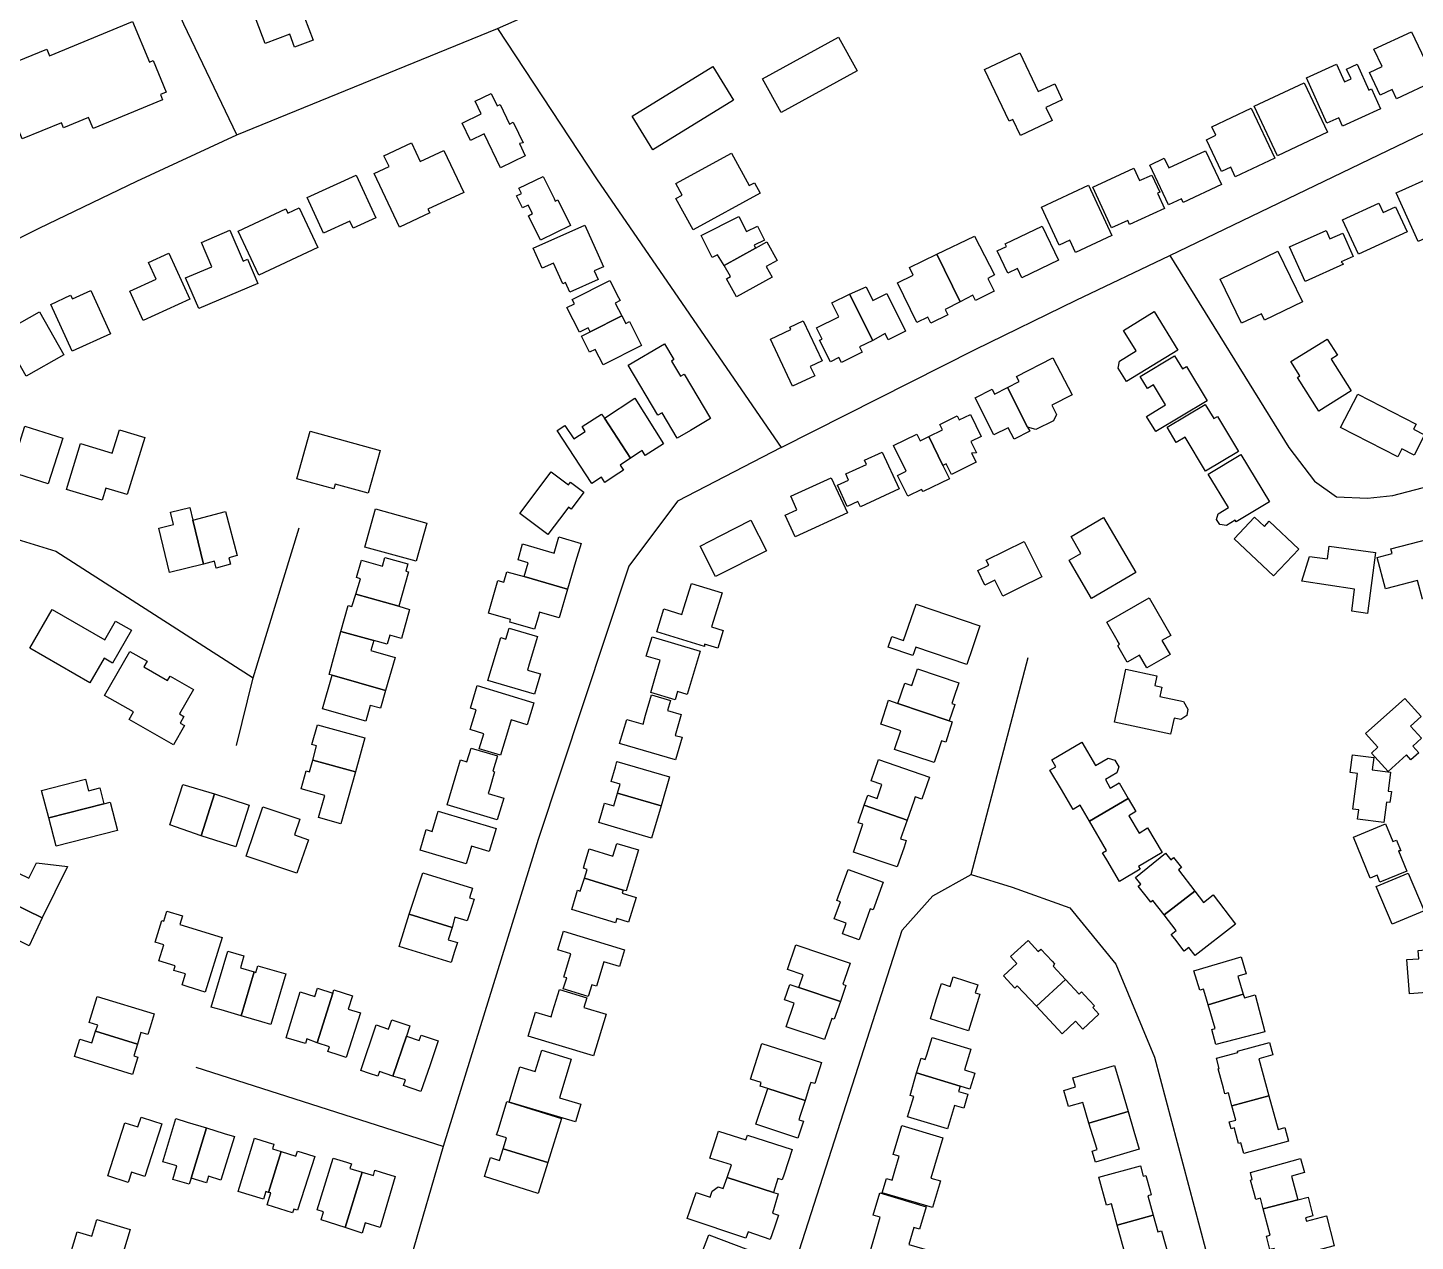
# Model space of a CAD drawing. Header units: metres. Extents: x 553506 to 563855, y 142925 to 150243.
# Drawn here: x 560386.2 to 560707.2, y 148080.7 to 148361.5 of the extents above; entities that cross this region are included whole.
import ezdxf

# ---------------------------------------------------------------- set-up
doc = ezdxf.new("R2010")
doc.units = ezdxf.units.M
doc.layers.add('C-BUILDINGS', color=8, linetype='Continuous')
doc.layers.add('C-ROADS', color=33, linetype='Continuous')

msp = doc.modelspace()

# ---------------------------------------------------------------- linework, layer by layer
at = {"layer": 'C-BUILDINGS'}
for points in [[(560442.501, 148367.0181), (560445.41, 148368.1107), (560444.4267, 148370.7178), (560447.225, 148371.7736), (560452.209, 148358.5843), (560447.9461, 148356.9709), (560446.8257, 148359.941), (560441.132, 148357.8042), (560436.9554, 148368.8705), (560441.205, 148370.4613), (560442.501, 148367.0181)], [(560382.1817, 148353.0133), (560390.6025, 148356.4706), (560391.2227, 148354.9651), (560410.4728, 148362.8789), (560414.3452, 148353.4948), (560415.2081, 148353.8445), (560418.2331, 148346.5264), (560416.8872, 148345.9724), (560417.394, 148344.7416), (560401.3396, 148338.1409), (560400.2809, 148340.7011), (560394.5111, 148338.3171), (560394.0343, 148339.482), (560384.951, 148335.748), (560378.6971, 148350.8788), (560376.5438, 148349.9879), (560373.9577, 148356.2401), (560379.8452, 148358.6611), (560382.1817, 148353.0133)], [(560711.723, 148349.1363), (560702.8558, 148344.9855), (560701.8517, 148347.1356), (560699.0821, 148345.8358), (560696.596, 148351.1115), (560699.5172, 148352.4829), (560697.6376, 148356.4754), (560706.3606, 148360.5438), (560711.723, 148349.1363)], [(560578.0772, 148351.4554), (560560.4893, 148341.8122), (560556.1837, 148349.6133), (560573.7713, 148359.2677), (560578.0772, 148351.4554)], [(560620.0029, 148346.7007), (560623.7986, 148348.5001), (560625.557, 148344.8043), (560621.7544, 148343.0047), (560623.1983, 148339.9779), (560615.8685, 148336.5098), (560614.0881, 148340.2384), (560613.2615, 148339.8452), (560607.5603, 148351.8098), (560615.7163, 148355.6822), (560620.0029, 148346.7007)], [(560549.5214, 148344.697), (560530.8373, 148333.2166), (560526.0509, 148340.9693), (560544.728, 148352.4495), (560549.5214, 148344.697)], [(560690.8061, 148348.9269), (560692.3573, 148349.621), (560691.3281, 148351.9039), (560693.7754, 148353.0044), (560696.4716, 148347.0452), (560697.0852, 148347.3204), (560699.1806, 148342.689), (560690.3636, 148338.7179), (560689.5075, 148340.6055), (560686.7568, 148339.3731), (560682.0103, 148349.8649), (560688.9663, 148352.9875), (560690.8061, 148348.9269)], [(560686.9276, 148337.2637), (560675.3745, 148331.8157), (560669.9472, 148343.288), (560681.4937, 148348.7246), (560686.9276, 148337.2637)], [(560494.7894, 148343.3868), (560495.4781, 148343.72), (560497.6759, 148339.1586), (560498.5228, 148339.5746), (560499.7485, 148337.0419), (560500.8027, 148334.8488), (560499.9419, 148334.655), (560501.3096, 148331.8262), (560495.5586, 148329.0642), (560491.7839, 148336.882), (560488.65, 148335.3817), (560486.7213, 148339.3839), (560491.1292, 148341.5028), (560489.6938, 148344.4853), (560493.4063, 148346.2597), (560494.7894, 148343.3868)], [(560660.1401, 148338.5625), (560669.2267, 148342.8536), (560674.713, 148331.2831), (560665.5712, 148326.968), (560664.5232, 148329.1834), (560662.3807, 148328.1704), (560658.8781, 148335.5513), (560661.0757, 148336.5884), (560660.1401, 148338.5625)], [(560468.6209, 148331.8174), (560474.9876, 148334.7878), (560477.0025, 148330.4877), (560482.501, 148333.0525), (560487.0625, 148323.3227), (560478.8079, 148319.4698), (560479.2048, 148318.6251), (560472.1906, 148315.3452), (560466.3784, 148327.7405), (560469.7893, 148329.3274), (560468.6209, 148331.8174)], [(560537.6452, 148322.7446), (560536.1629, 148325.4362), (560548.9885, 148332.4484), (560553.1248, 148324.9203), (560554.3415, 148325.5816), (560555.6684, 148323.1633), (560540.1621, 148314.6872), (560536.1812, 148321.9419), (560537.6452, 148322.7446)], [(560653.4882, 148321.0249), (560653.0913, 148321.8695), (560650.1425, 148320.4862), (560645.8142, 148329.6778), (560649.1555, 148331.2515), (560650.1966, 148329.0357), (560658.6714, 148332.9961), (560662.3486, 148325.1754), (560653.4882, 148321.0249)], [(560643.4452, 148326.0754), (560646.2571, 148327.3654), (560648.0867, 148323.4047), (560647.5975, 148323.1779), (560649.232, 148319.6452), (560641.1203, 148315.9188), (560640.6854, 148316.8624), (560636.9431, 148315.1426), (560632.594, 148324.5562), (560642.1182, 148328.9388), (560643.4452, 148326.0754)], [(560466.727, 148317.4784), (560461.489, 148315.0776), (560460.7245, 148316.7232), (560454.6592, 148313.9515), (560450.8647, 148322.1805), (560462.1677, 148327.3641), (560466.727, 148317.4784)], [(560507.9663, 148321.9393), (560508.2575, 148321.3473), (560508.884, 148321.6563), (560511.8041, 148315.6817), (560504.8078, 148312.2798), (560502.0224, 148317.9693), (560502.9932, 148318.4448), (560502.0151, 148320.4399), (560500.6447, 148319.7738), (560499.293, 148322.5363), (560500.45, 148323.0956), (560499.838, 148324.3342), (560505.464, 148327.0699), (560507.9663, 148321.9393)], [(560637.0257, 148313.3978), (560628.5843, 148309.4831), (560627.2801, 148312.2916), (560624.8547, 148311.1584), (560620.7486, 148319.9562), (560631.6156, 148324.993), (560637.0257, 148313.3978)], [(560715.0856, 148318.3111), (560716.2346, 148315.776), (560707.8799, 148311.9974), (560702.7888, 148323.2241), (560711.0746, 148326.9672), (560711.9006, 148325.1454), (560714.5271, 148326.3295), (560717.6429, 148319.4707), (560715.0856, 148318.3111)], [(560446.3633, 148318.5784), (560449.023, 148319.819), (560453.352, 148310.5939), (560439.6745, 148304.212), (560434.8817, 148314.4132), (560445.8991, 148319.5656), (560446.3633, 148318.5784)], [(560699.7698, 148318.7222), (560702.6225, 148320.0469), (560705.3215, 148314.2213), (560694.047, 148309.0269), (560690.358, 148317.003), (560698.7727, 148320.8725), (560699.7698, 148318.7222)], [(560518.1607, 148308.913), (560519.3929, 148306.169), (560517.2903, 148305.224), (560518.1843, 148303.2374), (560511.6346, 148300.3058), (560510.6579, 148302.479), (560510.0031, 148302.1803), (560507.8614, 148306.9549), (560505.2552, 148305.7938), (560503.1513, 148310.4806), (560515.0653, 148315.7948), (560518.1607, 148308.913)], [(560552.5, 148314.2715), (560555.0329, 148315.5416), (560556.6436, 148312.3198), (560554.2759, 148311.1327), (560554.5971, 148310.475), (560547.3269, 148306.4412), (560545.7893, 148308.8862), (560544.5709, 148308.2805), (560542.0057, 148313.4092), (560550.7478, 148317.7672), (560552.5, 148314.2715)], [(560616.2198, 148303.5981), (560615.1882, 148305.7362), (560612.9361, 148304.6529), (560610.4466, 148309.8173), (560612.6163, 148310.8535), (560612.3398, 148311.4236), (560620.9083, 148315.5203), (560624.6919, 148307.6473), (560616.2198, 148303.5981)], [(560426.3716, 148311.7989), (560432.995, 148314.6102), (560436.0424, 148307.4709), (560437.0293, 148307.8802), (560439.413, 148302.2894), (560425.766, 148296.4984), (560422.7411, 148303.5939), (560428.7851, 148306.1534), (560426.3716, 148311.7989)], [(560605.2635, 148313.2613), (560609.8585, 148304.2561), (560608.31, 148303.4731), (560609.822, 148300.5042), (560605.5001, 148298.3211), (560604.8671, 148299.559), (560601.9514, 148298.0097), (560596.5092, 148309.0698), (560605.2635, 148313.2613)], [(560687.4472, 148312.6157), (560690.4254, 148313.9555), (560692.8524, 148308.5554), (560690.0464, 148307.2989), (560690.6292, 148306.7718), (560681.701, 148302.775), (560678.1171, 148310.7433), (560686.5832, 148314.5364), (560687.4472, 148312.6157)], [(560414.1286, 148307.1648), (560418.8299, 148309.2928), (560423.6866, 148298.6149), (560412.8986, 148293.7258), (560409.8062, 148300.5187), (560415.8998, 148303.28), (560414.1286, 148307.1648)], [(560557.195, 148311.9029), (560559.5724, 148307.6365), (560557.0437, 148306.233), (560558.4139, 148303.7716), (560550.147, 148299.1946), (560547.8286, 148303.3627), (560548.7565, 148303.8703), (560547.3269, 148306.4412), (560554.5971, 148310.475), (560557.195, 148311.9029)], [(560598.433, 148296.2858), (560599.0454, 148295.0362), (560595.1208, 148293.1104), (560594.4411, 148294.5026), (560591.9211, 148293.2663), (560587.4054, 148302.4187), (560591.0408, 148304.2019), (560590.1747, 148305.9667), (560596.5092, 148309.0698), (560601.9514, 148298.0097), (560598.433, 148296.2858)], [(560681.1355, 148298.0604), (560672.3208, 148293.7889), (560671.603, 148295.2801), (560667.0234, 148293.0667), (560662.0544, 148303.2956), (560675.4491, 148309.7694), (560681.1355, 148298.0604)], [(560515.8653, 148291.9903), (560513.8695, 148290.9819), (560510.9433, 148296.7003), (560512.6846, 148297.5783), (560512.178, 148298.5754), (560520.8623, 148302.9983), (560522.8951, 148299.0216), (560523.2525, 148298.3205), (560522.1308, 148297.7512), (560523.6347, 148294.8153), (560516.3268, 148291.0921), (560515.8653, 148291.9903)], [(560396.5384, 148298.7018), (560400.7773, 148300.6373), (560405.3603, 148290.6633), (560396.5171, 148286.6251), (560391.5369, 148297.4549), (560396.1408, 148299.5687), (560396.5384, 148298.7018)], [(560578.6549, 148287.5981), (560579.2592, 148286.3815), (560574.4399, 148284.0048), (560573.8733, 148285.1335), (560571.9043, 148284.1593), (560569.4201, 148289.1569), (560569.9708, 148289.4301), (560568.6725, 148292.0496), (560573.8361, 148294.5929), (560572.2397, 148297.8041), (560576.3567, 148299.836), (560581.691, 148289.0954), (560578.6549, 148287.5981)], [(560580.1485, 148301.5351), (560581.7164, 148298.3453), (560584.9938, 148299.9503), (560589.2997, 148291.2477), (560585.2651, 148289.2628), (560584.5561, 148290.6987), (560581.691, 148289.0954), (560576.3567, 148299.836), (560580.1485, 148301.5351)], [(560394.5855, 148285.7968), (560385.8404, 148280.8602), (560380.2182, 148290.7573), (560388.9634, 148295.6939), (560394.5855, 148285.7968)], [(560525.4459, 148293.4584), (560526.3629, 148291.6284), (560528.2338, 148287.9138), (560519.3131, 148283.45), (560517.502, 148287.0441), (560516.1802, 148286.3906), (560514.3024, 148290.105), (560516.3268, 148291.0921), (560523.6347, 148294.8153), (560524.5717, 148293.0193), (560525.4459, 148293.4584)], [(560562.5084, 148292.213), (560565.6232, 148293.6571), (560569.9618, 148284.3545), (560567.2465, 148283.101), (560568.2802, 148280.8961), (560563.126, 148278.4978), (560558.0313, 148289.4018), (560562.7856, 148291.6207), (560562.5084, 148292.213)], [(560640.3822, 148279.6229), (560638.5112, 148282.6696), (560638.7534, 148284.3133), (560642.6361, 148286.683), (560639.7265, 148291.4225), (560646.8332, 148295.7629), (560652.2842, 148286.8847), (560640.3822, 148279.6229)], [(560535.7038, 148284.6636), (560535.1614, 148284.3461), (560537.2355, 148280.8382), (560538.0939, 148281.3325), (560544.1762, 148271.0381), (560539.508, 148268.2989), (560536.4257, 148266.4885), (560532.9492, 148272.3678), (560531.9675, 148271.7917), (560525.1465, 148283.3541), (560533.5556, 148288.3027), (560535.7038, 148284.6636)], [(560689.1849, 148285.6796), (560687.7726, 148284.7896), (560692.3851, 148277.4656), (560684.8774, 148272.7564), (560679.9706, 148280.5497), (560680.5329, 148280.9012), (560678.4583, 148284.1976), (560686.8164, 148289.4343), (560689.1849, 148285.6796)], [(560614.9486, 148280.7639), (560623.3981, 148285.0907), (560627.8042, 148276.5359), (560623.1117, 148274.1298), (560624.2205, 148271.9829), (560623.4835, 148270.513), (560619.421, 148268.5272), (560617.5165, 148269.0687), (560612.8687, 148278.1946), (560615.5511, 148279.603), (560614.9486, 148280.7639)], [(560643.5629, 148280.7463), (560651.5361, 148285.5479), (560653.3645, 148282.5221), (560654.2773, 148283.0626), (560659.0475, 148275.1648), (560647.1696, 148268.0262), (560645.0535, 148271.5327), (560649.4657, 148274.1861), (560646.6492, 148278.8506), (560645.2289, 148277.9937), (560643.5629, 148280.7463)], [(560609.8818, 148276.6877), (560612.8687, 148278.1946), (560617.5165, 148269.0687), (560618.008, 148268.1046), (560614.4089, 148266.278), (560613.061, 148268.9182), (560609.7161, 148267.2331), (560605.3588, 148275.7894), (560609.3159, 148277.7941), (560609.8818, 148276.6877)], [(560526.6361, 148275.7321), (560533.3267, 148265.2118), (560529.0626, 148262.5186), (560528.3643, 148263.6098), (560527.9257, 148263.329), (560525.6703, 148261.9006), (560519.6214, 148271.1276), (560526.6361, 148275.7321)], [(560660.5828, 148271.0057), (560661.4611, 148271.534), (560666.3361, 148263.4169), (560658.6915, 148258.837), (560653.9565, 148266.7248), (560651.9254, 148265.5037), (560649.8017, 148269.0323), (560658.606, 148274.3051), (560660.5828, 148271.0057)], [(560707.4195, 148269.7443), (560706.8132, 148268.5678), (560709.3852, 148267.2459), (560706.9794, 148262.5851), (560704.1234, 148264.0428), (560703.1476, 148262.1646), (560689.9038, 148268.9625), (560693.8915, 148276.6891), (560707.4195, 148269.7443)], [(560512.5284, 148266.3425), (560515.1871, 148268.0618), (560514.4676, 148269.1634), (560518.949, 148272.0637), (560519.6214, 148271.1276), (560525.6703, 148261.9006), (560523.2819, 148260.2566), (560524.0604, 148259.0566), (560521.9088, 148257.6649), (560519.7435, 148256.2616), (560518.9653, 148257.4505), (560516.6768, 148255.9654), (560508.6654, 148268.2586), (560510.5017, 148269.4513), (560512.5284, 148266.3425)], [(560597.1958, 148269.6797), (560601.2374, 148271.6648), (560601.7076, 148270.7112), (560604.3104, 148271.9835), (560606.8111, 148266.9085), (560604.401, 148265.7313), (560605.6777, 148263.1334), (560604.5481, 148263.0424), (560605.5999, 148260.9272), (560599.9341, 148258.1233), (560598.7181, 148260.5673), (560597.9195, 148260.175), (560594.6965, 148266.8858), (560597.8301, 148268.3973), (560597.1958, 148269.6797)], [(560390.9606, 148255.9218), (560382.1985, 148258.6867), (560385.5656, 148269.2875), (560394.3277, 148266.5226), (560390.9606, 148255.9218)], [(560405.769, 148263.029), (560407.4245, 148268.4454), (560413.2754, 148266.6693), (560409.2353, 148253.443), (560404.2807, 148254.9466), (560403.4114, 148252.1147), (560395.1466, 148254.6279), (560398.3936, 148265.2695), (560405.769, 148263.029)], [(560464.9776, 148253.771), (560457.3266, 148255.8803), (560457.0121, 148254.7575), (560448.4794, 148257.1176), (560451.5468, 148268.132), (560467.7236, 148263.6623), (560464.9776, 148253.771)], [(560592.6577, 148265.9094), (560594.6965, 148266.8858), (560597.9195, 148260.175), (560599.4294, 148257.0501), (560593.3755, 148254.134), (560592.9841, 148254.578), (560589.8023, 148253.0428), (560587.4486, 148257.8887), (560589.4183, 148258.8407), (560586.5186, 148264.827), (560591.8771, 148267.3987), (560592.6577, 148265.9094)], [(560579.8232, 148261.4122), (560583.8554, 148263.2523), (560587.7779, 148254.738), (560578.8388, 148250.6409), (560578.2767, 148251.8476), (560575.7885, 148250.7124), (560573.5305, 148255.6281), (560576.1081, 148256.8106), (560575.456, 148258.2148), (560580.2736, 148260.4245), (560579.8232, 148261.4122)], [(560673.5161, 148251.788), (560665.8117, 148247.1061), (560665.5464, 148247.543), (560663.5366, 148246.3114), (560662.0193, 148246.5422), (560661.2351, 148247.6975), (560661.5789, 148248.9993), (560663.9802, 148250.4546), (560659.2868, 148258.1322), (560666.8333, 148262.7201), (560673.5161, 148251.788)], [(560511.7799, 148256.291), (560514.8578, 148253.9942), (560511.9047, 148250.062), (560511.2965, 148250.5105), (560510.6856, 148249.7011), (560506.5512, 148244.1961), (560500.0659, 148249.0465), (560507.3346, 148258.7231), (560511.3503, 148255.721), (560511.7799, 148256.291)], [(560562.7324, 148253.0756), (560572.0997, 148257.3419), (560575.8361, 148249.1891), (560563.7532, 148243.6804), (560561.4572, 148248.695), (560564.1728, 148249.9374), (560562.7324, 148253.0756)], [(560419.0411, 148235.3959), (560416.5324, 148245.6573), (560419.9669, 148246.488), (560419.2697, 148249.3378), (560423.689, 148250.4219), (560424.3946, 148247.5279), (560426.895, 148237.3107), (560419.0411, 148235.3959)], [(560434.6965, 148239.3352), (560432.7207, 148238.806), (560433.1168, 148237.3159), (560429.8027, 148236.4332), (560429.3828, 148238.0117), (560426.895, 148237.3107), (560424.3946, 148247.5279), (560431.9654, 148249.5563), (560434.6965, 148239.3352)], [(560478.5539, 148246.8382), (560476.0892, 148238.013), (560464.2276, 148241.3041), (560466.6993, 148250.1296), (560478.5539, 148246.8382)], [(560642.5624, 148235.4045), (560632.2705, 148229.4062), (560629.3605, 148234.3794), (560627.1076, 148238.2378), (560629.854, 148239.8374), (560627.5717, 148243.7395), (560635.1102, 148248.1379), (560642.5624, 148235.4045)], [(560670.0484, 148248.2181), (560672.3246, 148246.0744), (560673.4478, 148247.2671), (560680.2977, 148240.8256), (560674.4171, 148234.6091), (560665.2913, 148243.1831), (560670.0484, 148248.2181)], [(560553.5043, 148247.4892), (560557.1085, 148240.4341), (560545.3548, 148234.4571), (560541.7436, 148241.512), (560546.5263, 148243.9431), (560553.5043, 148247.4892)], [(560501.9872, 148237.6759), (560499.6375, 148238.3705), (560500.7052, 148242.01), (560508.0078, 148239.8675), (560509.1136, 148243.6307), (560514.2076, 148242.1426), (560512.9631, 148237.8966), (560511.0981, 148231.5832), (560501.0582, 148234.5194), (560501.9872, 148237.6759)], [(560620.8029, 148234.4011), (560615.6393, 148231.8578), (560611.7974, 148229.9679), (560609.9761, 148233.6618), (560607.6352, 148232.509), (560605.978, 148235.8741), (560608.5256, 148237.1224), (560607.9733, 148238.2404), (560616.7654, 148242.5667), (560620.8029, 148234.4011)], [(560701.5772, 148240.8571), (560710.5157, 148243.1847), (560713.8335, 148230.5446), (560708.8963, 148229.2548), (560707.7615, 148233.5712), (560700.3068, 148231.635), (560698.402, 148238.8878), (560701.8551, 148239.7973), (560701.5772, 148240.8571)], [(560462.2818, 148234.2203), (560463.4215, 148238.2404), (560468.2882, 148236.8677), (560468.8612, 148238.889), (560474.1577, 148237.4073), (560473.6857, 148235.7341), (560474.3278, 148235.5427), (560472.0868, 148227.6149), (560462.1492, 148230.4096), (560463.1565, 148233.9693), (560462.2818, 148234.2203)], [(560696.122, 148225.9613), (560692.5556, 148226.4396), (560693.1792, 148231.5344), (560681.0065, 148233.3684), (560682.7483, 148239.1437), (560686.9041, 148238.5948), (560687.2889, 148241.4896), (560697.9943, 148240.0771), (560696.122, 148225.9613)], [(560511.0981, 148231.5832), (560509.1751, 148224.8896), (560504.6038, 148226.2047), (560504.282, 148225.0928), (560503.4746, 148222.2962), (560497.7322, 148223.9532), (560497.909, 148224.5597), (560492.8014, 148226.0362), (560494.991, 148233.5952), (560496.3877, 148233.1936), (560497.0816, 148235.5971), (560501.0582, 148234.5194), (560511.0981, 148231.5832)], [(560538.0299, 148227.2496), (560539.7565, 148232.8463), (560546.8433, 148230.6749), (560544.4249, 148222.8305), (560547.1001, 148222.0126), (560545.8375, 148217.8995), (560542.7744, 148218.8277), (560542.7991, 148218.2609), (560531.7312, 148221.6546), (560533.3816, 148227.0041), (560537.5603, 148225.7212), (560538.0299, 148227.2496)], [(560461.2261, 148227.5092), (560462.1492, 148230.4096), (560472.0868, 148227.6149), (560474.5636, 148226.8798), (560472.6981, 148220.1323), (560469.9692, 148220.8818), (560469.3913, 148218.7936), (560466.2744, 148219.6534), (560458.6589, 148221.7416), (560460.3235, 148227.7593), (560461.2261, 148227.5092)], [(560650.6656, 148220.855), (560648.6121, 148219.6778), (560650.4748, 148216.4526), (560645.1109, 148213.3799), (560643.411, 148216.3207), (560640.547, 148214.6841), (560638.396, 148218.4121), (560638.7672, 148218.8355), (560638.2571, 148219.7211), (560635.8471, 148223.9086), (560645.6682, 148229.5359), (560650.6656, 148220.855)], [(560406.5212, 148224.1752), (560410.2301, 148222.0428), (560405.8393, 148214.4485), (560403.8958, 148215.5676), (560400.613, 148209.8778), (560386.6884, 148217.8906), (560391.8684, 148226.8563), (560404.0275, 148219.8568), (560406.5212, 148224.1752)], [(560604.7614, 148217.9945), (560603.4357, 148214.1132), (560591.6638, 148218.1081), (560591.0042, 148216.1731), (560585.288, 148218.109), (560586.1268, 148220.5727), (560588.8473, 148219.645), (560591.7095, 148228.0486), (560606.484, 148223.0458), (560604.7614, 148217.9945)], [(560502.2452, 148214.2107), (560501.8336, 148212.84), (560504.8681, 148211.9331), (560503.4695, 148207.2482), (560492.6589, 148210.4608), (560495.6217, 148220.3479), (560496.8002, 148219.9951), (560497.5661, 148222.5567), (560504.157, 148220.5923), (560502.2452, 148214.2107)], [(560455.9342, 148211.8397), (560458.6589, 148221.7416), (560466.2744, 148219.6534), (560465.6056, 148217.3397), (560471.2206, 148215.7343), (560469.0128, 148208.0858), (560456.6256, 148211.6387), (560455.9342, 148211.8397)], [(560538.7889, 148207.2169), (560536.559, 148207.8818), (560535.9899, 148205.9608), (560530.3309, 148207.6315), (560531.786, 148212.5185), (560532.5575, 148215.1248), (560529.3117, 148216.0807), (560530.6338, 148220.5295), (560541.7684, 148217.2381), (560538.7889, 148207.2169)], [(560413.103, 148213.5513), (560418.5623, 148210.4385), (560419.1261, 148211.4133), (560424.5498, 148208.3216), (560421.3075, 148202.6775), (560422.3184, 148202.097), (560421.4433, 148200.5671), (560422.4825, 148199.9763), (560419.9234, 148195.5111), (560409.6525, 148201.3674), (560410.6669, 148203.1354), (560403.9691, 148206.9553), (560409.8232, 148217.1663), (560413.8589, 148214.866), (560413.103, 148213.5513)], [(560590.7162, 148209.2857), (560592.0424, 148213.1559), (560601.6105, 148209.8824), (560600.3805, 148206.2934), (560599.97, 148205.1119), (560600.6981, 148204.8564), (560599.3905, 148201.0647), (560587.519, 148205.1121), (560589.1334, 148209.8261), (560590.7162, 148209.2857)], [(560646.9668, 148209.2531), (560648.5923, 148208.9144), (560648.1231, 148206.7071), (560653.6264, 148205.5436), (560654.5827, 148203.8038), (560654.3628, 148202.3389), (560652.9516, 148201.4155), (560651.3966, 148201.7341), (560650.6104, 148198.0366), (560637.6545, 148200.77), (560639.1046, 148207.6047), (560640.2559, 148213.0388), (560647.4479, 148211.5275), (560646.9668, 148209.2531)], [(560469.0128, 148208.0858), (560467.7906, 148204.0185), (560465.4493, 148204.6688), (560464.4301, 148201.0419), (560454.4222, 148203.8456), (560456.6256, 148211.6387), (560469.0128, 148208.0858)], [(560501.7472, 148200.1713), (560498.028, 148201.2905), (560497.1853, 148198.5039), (560495.5561, 148193.144), (560490.6227, 148194.637), (560491.6883, 148198.1206), (560488.5969, 148199.0591), (560489.9913, 148203.6549), (560488.6435, 148204.058), (560490.2223, 148209.2383), (560503.3072, 148205.2842), (560501.7472, 148200.1713)], [(560534.2438, 148203.4464), (560537.3761, 148202.5426), (560535.9813, 148197.7354), (560537.5754, 148197.2844), (560536.0601, 148192.0838), (560523.1428, 148195.8204), (560524.7783, 148201.4254), (560528.5523, 148200.3413), (560529.1456, 148202.3855), (560530.5092, 148207.0694), (560534.9255, 148205.7939), (560534.2438, 148203.4464)], [(560695.7057, 148198.1564), (560704.7843, 148206.2872), (560708.5797, 148202.0653), (560706.1315, 148199.8739), (560708.6448, 148197.081), (560706.6185, 148195.2591), (560708.0378, 148193.6896), (560706.1949, 148192.0404), (560705.1593, 148193.1877), (560700.909, 148189.3818), (560697.0916, 148193.6365), (560698.5741, 148194.9628), (560695.7057, 148198.1564)], [(560599.3905, 148201.0647), (560600.0899, 148200.8306), (560598.6153, 148196.121), (560597.5908, 148196.4674), (560597.1946, 148195.2752), (560595.9167, 148191.4287), (560586.7333, 148194.4694), (560588.1775, 148198.8108), (560583.5434, 148200.3465), (560585.3782, 148205.8354), (560587.519, 148205.1121), (560599.3905, 148201.0647)], [(560451.9733, 148195.6331), (560453.2165, 148200.1462), (560464.1818, 148197.1275), (560462.0145, 148189.3022), (560452.1281, 148192.0206), (560453.0384, 148195.3324), (560451.9733, 148195.6331)], [(560488.7653, 148194.7904), (560494.8692, 148192.9778), (560493.8189, 148189.4501), (560494.2282, 148189.3294), (560493.0077, 148185.2065), (560492.7226, 148184.2627), (560496.3214, 148183.1953), (560494.8278, 148178.1958), (560483.2133, 148181.6282), (560486.3201, 148192.0539), (560487.823, 148191.6112), (560488.7653, 148194.7904)], [(560633.2424, 148190.7374), (560636.1742, 148192.443), (560637.7344, 148191.9575), (560638.6132, 148190.4602), (560638.1751, 148189.0441), (560635.5185, 148187.4807), (560636.6626, 148185.5465), (560638.6944, 148186.7453), (560640.8283, 148183.1168), (560631.8558, 148177.8499), (560629.6775, 148181.5549), (560628.0644, 148180.6029), (560625.3621, 148185.193), (560622.7042, 148189.7066), (560624.0222, 148190.4824), (560623.1068, 148192.0342), (560630.0677, 148196.1252), (560633.2424, 148190.7374)], [(560458.6298, 148177.2539), (560453.4882, 148178.6959), (560454.9285, 148183.8385), (560449.4347, 148185.3698), (560450.5923, 148189.4907), (560451.3965, 148189.2598), (560452.1281, 148192.0206), (560462.0145, 148189.3022), (560458.6298, 148177.2539)], [(560521.1653, 148187.066), (560522.1705, 148190.4698), (560522.5311, 148191.6831), (560534.7022, 148188.1124), (560532.7167, 148181.4057), (560522.6833, 148184.3532), (560523.3031, 148186.4427), (560521.1653, 148187.066)], [(560582.69, 148183.1462), (560583.7999, 148186.3307), (560581.2979, 148187.1985), (560583.037, 148192.1724), (560594.8264, 148188.0667), (560593.0493, 148182.9693), (560591.5366, 148183.5007), (560591.19, 148182.5104), (560589.6501, 148178.0993), (560579.7128, 148181.5505), (560580.5275, 148183.891), (560582.69, 148183.1462)], [(560692.7295, 148180.667), (560693.821, 148188.904), (560692.1431, 148189.1298), (560692.6922, 148193.2539), (560697.5922, 148192.6059), (560697.2126, 148189.767), (560701.474, 148189.1991), (560700.9039, 148184.8517), (560701.6903, 148184.7428), (560701.3443, 148182.172), (560700.5583, 148182.2698), (560699.9298, 148177.5533), (560693.8436, 148178.3534), (560694.1267, 148180.477), (560692.7295, 148180.667)], [(560400.2955, 148184.9032), (560402.8612, 148185.5732), (560403.829, 148181.8972), (560391.1151, 148178.673), (560389.4222, 148184.9754), (560399.5815, 148187.6189), (560400.2955, 148184.9032)], [(560426.3192, 148174.5081), (560419.0683, 148177.0085), (560422.0762, 148186.3515), (560429.4217, 148184.1769), (560426.3192, 148174.5081)], [(560434.3481, 148171.9431), (560426.3192, 148174.5081), (560429.4217, 148184.1769), (560437.4576, 148181.612), (560434.3481, 148171.9431)], [(560530.5299, 148173.9804), (560518.3361, 148177.6061), (560518.8486, 148179.325), (560519.6651, 148182.0551), (560521.8105, 148181.4098), (560522.6833, 148184.3532), (560532.7167, 148181.4057), (560530.5299, 148173.9804)], [(560405.3062, 148182.2772), (560406.9785, 148175.7405), (560392.7878, 148172.1252), (560391.1151, 148178.673), (560403.829, 148181.8972), (560405.3062, 148182.2772)], [(560447.909, 148174.6818), (560451.131, 148173.5915), (560448.4935, 148165.8183), (560436.7367, 148169.7805), (560440.6231, 148181.2101), (560449.144, 148178.3376), (560447.909, 148174.6818)], [(560588.1339, 148173.8225), (560589.4693, 148173.3745), (560588.9372, 148171.833), (560587.3809, 148167.2767), (560577.248, 148170.7218), (560579.4381, 148177.1456), (560578.3147, 148177.5222), (560579.7128, 148181.5505), (560589.6501, 148178.0993), (560588.1339, 148173.8225)], [(560643.5494, 148166.7517), (560638.8061, 148163.9544), (560635.8615, 148168.9153), (560634.887, 148170.5655), (560635.8069, 148171.1063), (560631.8558, 148177.8499), (560640.8283, 148183.1168), (560642.5523, 148180.0766), (560640.9392, 148179.1246), (560643.3011, 148175.136), (560645.2781, 148176.2998), (560648.6581, 148170.6067), (560643.1804, 148167.3746), (560643.5494, 148166.7517)], [(560492.9462, 148170.8468), (560488.8812, 148172.0665), (560488.3239, 148170.2126), (560487.6587, 148168.0104), (560476.9884, 148171.2051), (560478.4003, 148175.9127), (560479.7765, 148175.4994), (560481.1758, 148180.1621), (560494.5415, 148176.1723), (560492.9462, 148170.8468)], [(560700.3527, 148177.2215), (560702.0103, 148173.1775), (560702.8526, 148173.5155), (560703.8741, 148171.0321), (560703.3583, 148170.9825), (560705.2585, 148166.334), (560699.0318, 148163.8018), (560698.3958, 148165.3624), (560696.8082, 148164.7117), (560692.925, 148174.1954), (560700.3527, 148177.2215)], [(560514.76, 148166.9875), (560515.1212, 148168.1786), (560516.1239, 148171.4376), (560521.608, 148169.7726), (560522.515, 148172.7393), (560527.5193, 148171.2151), (560524.6205, 148161.7418), (560523.9783, 148161.9332), (560515.0002, 148164.6688), (560515.6281, 148166.7253), (560514.76, 148166.9875)], [(560381.8266, 148166.9524), (560386.463, 148164.6708), (560388.2313, 148168.2654), (560395.4029, 148167.4098), (560389.5383, 148155.5178), (560378.7891, 148160.7917), (560381.8266, 148166.9524)], [(560642.4628, 148164.8368), (560649.4323, 148170.4417), (560650.632, 148168.9656), (560651.2868, 148169.4869), (560653.1415, 148167.1853), (560652.4392, 148166.618), (560656.2293, 148161.6724), (560649.1236, 148156.1744), (560646.4682, 148159.4861), (560646.0589, 148159.1616), (560644.9682, 148160.5076), (560643.0991, 148162.8199), (560643.6991, 148163.3061), (560642.4628, 148164.8368)], [(560488.4352, 148160.1657), (560489.4587, 148159.8526), (560488.3847, 148156.4133), (560487.8829, 148154.7949), (560484.9958, 148155.6841), (560484.3791, 148153.2718), (560474.4536, 148156.3452), (560477.5799, 148165.9257), (560489.1147, 148162.3573), (560488.4352, 148160.1657)], [(560523.7432, 148161.1802), (560526.9334, 148160.2114), (560525.1956, 148154.5253), (560522.4855, 148155.3421), (560522.1941, 148154.3758), (560512.0588, 148157.4537), (560513.0989, 148160.8586), (560513.4158, 148161.9036), (560514.03, 148161.7113), (560515.0002, 148164.6688), (560523.9783, 148161.9332), (560523.7432, 148161.1802)], [(560581.8257, 148157.3531), (560581.1329, 148157.5985), (560580.5736, 148156.0339), (560578.5603, 148150.4394), (560574.7003, 148151.8101), (560575.5877, 148154.2864), (560572.7808, 148155.2894), (560574.2023, 148159.2405), (560573.4247, 148159.5167), (560575.9896, 148166.6979), (560584.1341, 148163.7916), (560581.8257, 148157.3531)], [(560705.5529, 148165.8646), (560709.2584, 148157.1433), (560701.896, 148154.0413), (560698.1908, 148162.7515), (560705.5529, 148165.8646)], [(560660.4232, 148160.8019), (560665.6532, 148154.076), (560656.2812, 148146.8265), (560654.8609, 148148.6519), (560653.7482, 148147.7935), (560651.5555, 148150.6187), (560650.7398, 148151.6617), (560651.9206, 148152.5779), (560649.1236, 148156.1744), (560656.2293, 148161.6724), (560658.2324, 148159.0972), (560660.4232, 148160.8019)], [(560386.5381, 148149.0578), (560375.4964, 148154.5228), (560378.7891, 148160.7917), (560389.5383, 148155.5178), (560386.5381, 148149.0578)], [(560421.3741, 148153.9968), (560431.201, 148150.9425), (560427.2671, 148138.3428), (560423.3069, 148139.5659), (560421.9514, 148139.991), (560422.7393, 148142.5199), (560420.0285, 148143.359), (560420.3531, 148144.382), (560416.5479, 148145.5653), (560417.6919, 148149.2294), (560415.6729, 148149.8564), (560417.2424, 148154.8917), (560417.6729, 148154.7605), (560418.3843, 148157.0532), (560421.9775, 148155.9412), (560421.3741, 148153.9968)], [(560485.6064, 148149.7931), (560484.9708, 148147.7587), (560484.1641, 148145.1625), (560472.1347, 148148.8935), (560474.4536, 148156.3452), (560484.3791, 148153.2718), (560483.4955, 148150.4506), (560485.6064, 148149.7931)], [(560510.2409, 148141.8036), (560511.3453, 148145.3886), (560511.8914, 148147.1531), (560508.8422, 148148.0818), (560510.1821, 148152.4087), (560524.2787, 148148.0746), (560523.0978, 148144.2534), (560519.5119, 148145.3545), (560517.7591, 148139.7013), (560516.7356, 148140.0144), (560515.8974, 148137.3058), (560510.1161, 148139.084), (560510.8904, 148141.6013), (560510.2409, 148141.8036)], [(560565.6289, 148142.3219), (560561.9617, 148143.5651), (560563.9087, 148149.2689), (560576.4577, 148145.02), (560575.1766, 148141.2737), (560574.786, 148140.1262), (560575.5067, 148139.8816), (560574.226, 148136.1241), (560564.6232, 148139.3855), (560565.6289, 148142.3219)], [(560623.7719, 148144.8413), (560623.4519, 148144.3416), (560626.2602, 148141.2796), (560619.5553, 148135.0374), (560615.1087, 148139.7399), (560614.5649, 148139.2443), (560611.9235, 148142.1111), (560615.0158, 148144.9459), (560613.5395, 148146.5469), (560617.638, 148150.2924), (560620.0046, 148147.7175), (560620.6095, 148148.2706), (560623.2073, 148145.458), (560623.7719, 148144.8413)], [(560430.9269, 148134.2055), (560428.676, 148134.8698), (560432.5086, 148147.8002), (560436.2272, 148146.7032), (560435.4117, 148143.9397), (560438.5586, 148143.014), (560435.5485, 148132.8473), (560430.9269, 148134.2055)], [(560658.5151, 148137.9923), (560658.196, 148139.0286), (560657.3649, 148138.78), (560656.0161, 148143.2343), (560666.8965, 148146.513), (560668.082, 148142.5878), (560666.1637, 148142.0047), (560667.4189, 148137.8591), (560659.2953, 148135.4012), (560658.5151, 148137.9923)], [(560711.1728, 148148.2435), (560711.3228, 148146.356), (560716.3371, 148146.7467), (560716.7567, 148141.384), (560714.6994, 148141.2194), (560714.9003, 148138.599), (560705.8479, 148137.8928), (560705.2286, 148145.8426), (560708.0045, 148146.0519), (560707.8532, 148147.9838), (560711.1728, 148148.2435)], [(560438.9616, 148142.8708), (560439.4102, 148144.3985), (560445.8867, 148142.5195), (560442.4772, 148130.8155), (560440.3534, 148131.4392), (560435.5485, 148132.8473), (560438.5586, 148143.014), (560438.9616, 148142.8708)], [(560453.2119, 148139.209), (560456.8044, 148138.1192), (560453.1306, 148126.5962), (560450.7959, 148127.4804), (560450.4723, 148126.4241), (560447.8398, 148127.2211), (560446.0048, 148127.7759), (560449.2325, 148138.3613), (560452.6343, 148137.3323), (560453.2119, 148139.209)], [(560461.3402, 148137.493), (560460.3598, 148134.4127), (560463.1984, 148133.5108), (560459.9124, 148123.2242), (560458.2461, 148123.7509), (560455.6334, 148124.5819), (560455.9901, 148125.6949), (560453.1306, 148126.5962), (560456.8044, 148138.1192), (560457.0399, 148138.8612), (560461.3402, 148137.493)], [(560507.7233, 148134.0007), (560509.219, 148138.9335), (560515.5356, 148137.0274), (560514.8508, 148134.78), (560520.0524, 148133.2063), (560517.1305, 148123.5765), (560502.0061, 148128.1346), (560503.6916, 148133.7077), (560507.3051, 148132.6186), (560507.7233, 148134.0007)], [(560572.2081, 148132.2434), (560571.6774, 148130.6575), (560570.5577, 148127.3391), (560561.677, 148130.3114), (560563.5195, 148135.7783), (560561.2941, 148136.5212), (560562.4966, 148140.0981), (560564.6232, 148139.3855), (560574.226, 148136.1241), (560572.8087, 148132.0396), (560572.2081, 148132.2434)], [(560597.579, 148140.2824), (560599.5841, 148139.6551), (560600.271, 148141.8358), (560606.0111, 148140.0341), (560605.4133, 148138.1345), (560606.4651, 148137.8112), (560603.8204, 148129.3809), (560595.0235, 148132.1332), (560596.3968, 148136.5058), (560597.579, 148140.2824)], [(560630.0073, 148138.3805), (560630.7161, 148137.6236), (560633.0377, 148135.1474), (560632.6032, 148134.7332), (560633.9988, 148133.252), (560630.2831, 148129.7856), (560628.598, 148131.5805), (560625.5005, 148128.69), (560619.5553, 148135.0374), (560626.2602, 148141.2796), (560629.4568, 148137.8736), (560630.0073, 148138.3805)], [(560413.9982, 148128.4901), (560412.3745, 148128.9959), (560411.6075, 148126.2451), (560401.8793, 148129.2691), (560402.4303, 148130.6553), (560400.3903, 148131.2816), (560402.2572, 148137.3168), (560415.471, 148133.2664), (560414.5377, 148130.2432), (560413.9982, 148128.4901)], [(560670.1641, 148137.7112), (560672.4032, 148129.1555), (560661.079, 148126.2079), (560660.1665, 148129.6742), (560660.9422, 148129.9099), (560659.2953, 148135.4012), (560667.4189, 148137.8591), (560667.6758, 148137.0212), (560670.1641, 148137.7112)], [(560410.762, 148123.5474), (560411.694, 148123.2538), (560411.2299, 148121.7701), (560410.4424, 148119.2301), (560397.0009, 148123.407), (560398.2528, 148127.4195), (560401.0341, 148126.5603), (560401.8793, 148129.2691), (560411.6075, 148126.2451), (560410.762, 148123.5474)], [(560467.5652, 148119.9462), (560467.2005, 148118.8663), (560465.2502, 148119.5288), (560463.2647, 148120.2014), (560466.8367, 148130.7307), (560469.7054, 148129.763), (560470.4415, 148131.9341), (560474.6171, 148130.5286), (560473.7975, 148128.1212), (560470.6741, 148118.8969), (560467.5652, 148119.9462)], [(560477.2362, 148128.3733), (560481.1933, 148127.0278), (560479.2263, 148121.29), (560477.1891, 148115.3386), (560473.1542, 148116.715), (560473.6224, 148118.0653), (560470.6741, 148118.8969), (560473.7975, 148128.1212), (560476.8006, 148127.102), (560477.2362, 148128.3733)], [(560555.9079, 148117.3872), (560553.401, 148118.1881), (560556.037, 148126.4511), (560569.8558, 148122.0638), (560568.2892, 148117.1621), (560567.3925, 148117.4457), (560567.1063, 148116.5352), (560566.0617, 148113.2748), (560557.4191, 148116.0098), (560555.6466, 148116.5776), (560555.9079, 148117.3872)], [(560593.8572, 148122.703), (560594.2066, 148123.8269), (560595.4577, 148127.8617), (560604.4156, 148125.1033), (560602.9361, 148120.3268), (560605.3288, 148119.6003), (560604.1668, 148115.8465), (560601.9291, 148116.5333), (560591.8415, 148119.646), (560592.883, 148123.0064), (560593.8572, 148122.703)], [(560666.0921, 148124.6284), (560673.5235, 148126.6417), (560674.2974, 148123.8055), (560671.0185, 148122.9127), (560673.3422, 148114.3373), (560664.7946, 148112.022), (560663.9883, 148115.0019), (560663.177, 148114.7873), (560662.8217, 148116.0895), (560661.6049, 148120.5703), (560661.8472, 148120.6446), (560661.2071, 148123.0064), (560666.1706, 148124.3526), (560666.0921, 148124.6284)], [(560505.1147, 148124.8593), (560511.968, 148122.7807), (560509.2543, 148113.8698), (560514.1808, 148112.3765), (560512.9317, 148108.275), (560497.5548, 148112.8586), (560498.6585, 148116.4658), (560500.0537, 148121.0393), (560503.6179, 148119.9598), (560505.1147, 148124.8593)], [(560591.1957, 148114.1386), (560590.342, 148114.3902), (560591.8415, 148119.646), (560601.9291, 148116.5333), (560601.5749, 148115.3425), (560603.699, 148114.7077), (560602.7369, 148111.4944), (560600.648, 148112.1192), (560599.0077, 148106.6698), (560589.777, 148109.4308), (560590.911, 148113.1837), (560591.1957, 148114.1386)], [(560640.8216, 148110.6933), (560631.7274, 148107.9714), (560630.2687, 148112.8118), (560627.0202, 148111.8421), (560625.8899, 148115.5687), (560628.6048, 148116.3882), (560627.9726, 148118.4943), (560637.6071, 148121.3778), (560639.417, 148115.3685), (560640.8216, 148110.6933)], [(560564.5867, 148108.799), (560565.6532, 148108.4539), (560564.3696, 148104.5628), (560554.685, 148107.7548), (560557.4191, 148116.0098), (560566.0617, 148113.2748), (560564.906, 148109.7661), (560564.5867, 148108.799)], [(560677.0332, 148106.9734), (560677.8867, 148103.828), (560667.5227, 148101.0218), (560666.8745, 148103.4167), (560666.3475, 148103.2778), (560665.5656, 148106.1472), (560665.3601, 148106.9087), (560664.6113, 148106.7072), (560664.1844, 148108.2854), (560665.7025, 148108.7002), (560664.7946, 148112.022), (560673.3422, 148114.3373), (560675.4596, 148106.5457), (560677.0332, 148106.9734)], [(560509.7104, 148109.1204), (560506.5142, 148098.8699), (560496.2143, 148102.0651), (560496.9959, 148104.5715), (560494.6946, 148105.2787), (560495.0185, 148106.3239), (560497.082, 148112.9996), (560497.5548, 148112.8586), (560509.7104, 148109.1204)], [(560642.1306, 148106.1709), (560643.3373, 148102.0126), (560633.2314, 148099.003), (560632.4739, 148101.5393), (560633.6169, 148101.8755), (560631.7274, 148107.9714), (560640.8216, 148110.6933), (560642.1306, 148106.1709)], [(560415.274, 148108.4625), (560417.2372, 148107.8337), (560413.3256, 148095.6355), (560410.2325, 148096.6296), (560409.4809, 148094.2799), (560404.7636, 148095.791), (560408.7004, 148108.0791), (560411.6874, 148107.1261), (560412.4141, 148109.3748), (560415.274, 148108.4625)], [(560427.5437, 148106.8869), (560423.9902, 148095.3119), (560423.5737, 148093.8743), (560419.7982, 148095.0029), (560420.7224, 148098.0925), (560417.4972, 148099.0603), (560420.499, 148109.0486), (560423.0897, 148108.2503), (560427.5437, 148106.8869)], [(560434.0164, 148104.9076), (560430.9192, 148094.8383), (560428.0321, 148095.7276), (560427.5688, 148094.2217), (560423.9902, 148095.3119), (560427.5437, 148106.8869), (560431.6307, 148105.6344), (560434.0164, 148104.9076)], [(560586.7835, 148096.9494), (560587.7894, 148100.331), (560586.4205, 148100.7334), (560588.4193, 148107.4628), (560597.9385, 148104.6441), (560595.1617, 148095.297), (560597.3417, 148094.664), (560595.5009, 148088.4738), (560583.9144, 148091.8957), (560584.901, 148095.221), (560586.1641, 148094.8487), (560586.7835, 148096.9494)], [(560441.2863, 148092.1793), (560440.7339, 148090.3924), (560434.8537, 148092.201), (560438.6633, 148104.5296), (560441.8465, 148103.5606), (560443.1386, 148103.1557), (560442.8017, 148102.0767), (560444.863, 148101.4399), (560441.9358, 148091.977), (560441.2863, 148092.1793)], [(560548.9946, 148098.3501), (560544.03, 148099.9423), (560546.0375, 148106.1711), (560552.3363, 148104.1643), (560552.6871, 148105.2437), (560563.0324, 148101.9388), (560561.1846, 148096.1935), (560560.7703, 148094.9118), (560559.7464, 148095.2359), (560558.7015, 148091.9867), (560548.045, 148095.4043), (560548.9946, 148098.3501)], [(560448.2373, 148100.399), (560448.607, 148101.5458), (560449.4964, 148101.2731), (560452.6318, 148100.2691), (560448.6505, 148087.8461), (560447.7328, 148088.129), (560447.4526, 148087.2521), (560441.5847, 148089.1167), (560442.4634, 148091.8711), (560441.9358, 148091.977), (560444.863, 148101.4399), (560448.2373, 148100.399)], [(560504.2963, 148091.7663), (560491.8781, 148095.6299), (560493.035, 148099.3279), (560493.2642, 148100.0474), (560495.375, 148099.3899), (560496.2143, 148102.0651), (560506.5142, 148098.8699), (560504.2963, 148091.7663)], [(560454.0752, 148085.6226), (560454.6534, 148087.4771), (560453.1714, 148087.9205), (560456.8862, 148099.9235), (560459.9923, 148098.9632), (560461.0937, 148098.6192), (560460.7576, 148097.5179), (560463.6164, 148096.6389), (560459.6731, 148083.8942), (560454.0752, 148085.6226)], [(560464.3046, 148084.9071), (560463.6086, 148082.5703), (560459.6731, 148083.8942), (560463.6164, 148096.6389), (560466.1635, 148095.8949), (560466.5174, 148097.0969), (560467.9572, 148096.6633), (560471.2173, 148095.6966), (560467.7058, 148083.9004), (560464.3046, 148084.9071)], [(560644.864, 148095.8943), (560645.8571, 148092.3081), (560646.1091, 148091.4033), (560645.3604, 148091.2018), (560646.6128, 148086.6999), (560638.2802, 148084.4359), (560636.9664, 148089.3365), (560635.7745, 148088.9987), (560633.9779, 148095.4759), (560643.6333, 148098.1375), (560644.2958, 148095.7319), (560644.864, 148095.8943)], [(560670.3399, 148090.3026), (560669.9231, 148091.781), (560669.0662, 148094.815), (560669.5163, 148094.9515), (560669.0605, 148096.5622), (560680.6474, 148099.8297), (560681.5589, 148096.6193), (560678.5653, 148095.7688), (560680.0376, 148090.2721), (560672.0288, 148088.1628), (560671.4348, 148090.6151), (560670.3399, 148090.3026)], [(560559.8521, 148091.6331), (560558.4871, 148087.2163), (560559.886, 148086.748), (560558.9388, 148083.9471), (560557.9718, 148081.112), (560552.856, 148082.8442), (560552.3565, 148081.3817), (560538.7971, 148085.9663), (560540.8329, 148091.9623), (560544.0902, 148090.8621), (560544.5643, 148092.2459), (560545.9089, 148093.2896), (560547.0749, 148092.892), (560548.045, 148095.4043), (560558.7015, 148091.9867), (560559.8521, 148091.6331)], [(560582.1704, 148081.9354), (560583.4547, 148086.2495), (560581.7824, 148086.7426), (560583.3074, 148091.8545), (560594.097, 148088.6525), (560592.5402, 148083.4395), (560591.2206, 148083.8323), (560590.0561, 148079.9337), (560593.7748, 148078.8368), (560592.1296, 148073.3205), (560580.6206, 148076.7226), (560582.1704, 148081.9354)], [(560682.3952, 148090.8913), (560683.5367, 148086.5862), (560681.8241, 148086.132), (560682.03, 148085.3593), (560686.6552, 148086.5725), (560688.487, 148079.6401), (560675.333, 148076.179), (560674.5798, 148079.0269), (560673.5953, 148078.7624), (560672.7859, 148081.8424), (560673.6456, 148082.0696), (560673.3291, 148083.2506), (560672.0288, 148088.1628), (560680.0376, 148090.2721), (560682.3952, 148090.8913)], [(560405.0227, 148067.3507), (560400.1455, 148068.8345), (560400.8939, 148071.2842), (560399.5391, 148071.6871), (560398.1203, 148072.1214), (560398.5004, 148073.3798), (560395.0633, 148074.4188), (560397.6378, 148082.869), (560401.0466, 148081.8402), (560402.2259, 148085.7169), (560409.9047, 148083.3969), (560405.0227, 148067.3507)], [(560647.6631, 148082.8484), (560648.5225, 148083.0868), (560649.3515, 148080.0519), (560649.7781, 148078.4848), (560648.8837, 148078.2453), (560649.5546, 148075.7955), (560641.2426, 148073.5432), (560638.2802, 148084.4359), (560646.6128, 148086.6999), (560647.6631, 148082.8484)], [(560542.1802, 148077.936), (560543.7959, 148082.1603), (560555.8379, 148077.5839), (560554.2156, 148073.3483), (560553.5081, 148073.6155), (560553.0365, 148072.3765), (560551.9699, 148069.594), (560543.8333, 148072.6898), (560545.3781, 148076.7227), (560542.1802, 148077.936)]]:
    msp.add_lwpolyline(points, close=True, dxfattribs=at)
at = {"layer": 'C-ROADS'}
for points in [[(560434.5784, 148336.6527), (560494.8934, 148361.3095), (560518.5795, 148371.7775), (560537.5038, 148379.5925), (560548.6075, 148384.4362), (560555.9731, 148387.4267), (560563.8989, 148390.3903), (560628.8807, 148420.6929), (560666.7101, 148438.4824), (560707.2497, 148460.3528), (560737.8803, 148484.5511), (560749.2924, 148504.0966), (560756.3339, 148523.6834), (560764.7017, 148588.6557), (560765.5702, 148611.8224), (560766.6831, 148627.8511), (560768.5547, 148657.6048), (560786.6855, 148761.4821)], [(560434.5784, 148336.6527), (560422.3398, 148362.3146), (560418.7405, 148370.3383), (560413.7836, 148376.1714), (560404.2192, 148386.2792), (560391.621, 148392.5749), (560379.6062, 148396.3066)], [(560494.8934, 148361.3095), (560517.813, 148326.521), (560549.6101, 148280.1455), (560560.5407, 148264.3709)], [(560560.5407, 148264.3709), (560605.3715, 148287.0089), (560628.7478, 148298.4472), (560650.4036, 148308.7855), (560719.7228, 148342.141), (560728.8107, 148342.5924), (560734.6039, 148339.7575), (560743.5916, 148330.0106), (560753.2014, 148321.3851), (560777.3378, 148311.4335), (560794.6789, 148301.9372), (560809.8781, 148280.6983), (560819.5187, 148263.9489), (560829.1172, 148227.3421), (560836.5179, 148190.3771)], [(560242.1501, 148065.5496), (560246.4074, 148087.9647), (560250.6214, 148105.0472), (560256.545, 148118.4211), (560264.0957, 148134.5393), (560276.6364, 148158.5486), (560287.6972, 148181.8105), (560303.7494, 148208.4338), (560319.1383, 148237.0397), (560334.0959, 148258.8541), (560350.9687, 148284.2566), (560362.9103, 148297.6516), (560371.3792, 148304.4939), (560380.2706, 148310.793), (560388.8902, 148315.0467), (560411.4154, 148325.9899), (560434.5784, 148336.6527)], [(560650.4036, 148308.7855), (560677.9545, 148264.3258), (560683.8611, 148256.5303), (560689.0006, 148252.9181), (560696.1903, 148252.5977), (560702.0438, 148253.2038), (560756.0398, 148267.3372), (560809.8781, 148280.6983)], [(560560.5407, 148264.3709), (560536.5605, 148251.8901), (560525.249, 148236.9116), (560504.2833, 148173.6052), (560482.3408, 148102.6109), (560474.8625, 148076.8115), (560476.3996, 148067.4436), (560489.4205, 148054.1382), (560544.4311, 148015.3219), (560604.0739, 147975.961), (560632.6734, 147953.8941), (560645.8995, 147942.5433), (560650.7168, 147926.6667), (560659.4984, 147885.0812), (560661.0987, 147877.5072)], [(560334.0959, 148258.8541), (560347.2643, 148248.8587), (560355.1644, 148245.4881), (560380.7181, 148244.0823), (560392.7339, 148240.3284), (560438.3704, 148211.0239)], [(560434.5252, 148195.3662), (560438.3704, 148211.0239), (560448.9821, 148245.725)], [(560604.4454, 148165.5064), (560617.6528, 148215.7599)], [(560544.4311, 148015.3219), (560588.488, 148152.6642), (560595.6363, 148160.6008), (560604.4454, 148165.5064), (560613.946, 148162.6092), (560627.3006, 148157.8625), (560637.9097, 148144.7826), (560646.9159, 148123.2717), (560658.6454, 148078.8512), (560654.5565, 148056.9195), (560625.6238, 148010.7485), (560604.0739, 147975.961)], [(560482.3408, 148102.6109), (560425.1986, 148120.8597)]]:
    msp.add_lwpolyline(points, dxfattribs=at)

doc.saveas('drawing.dxf')
